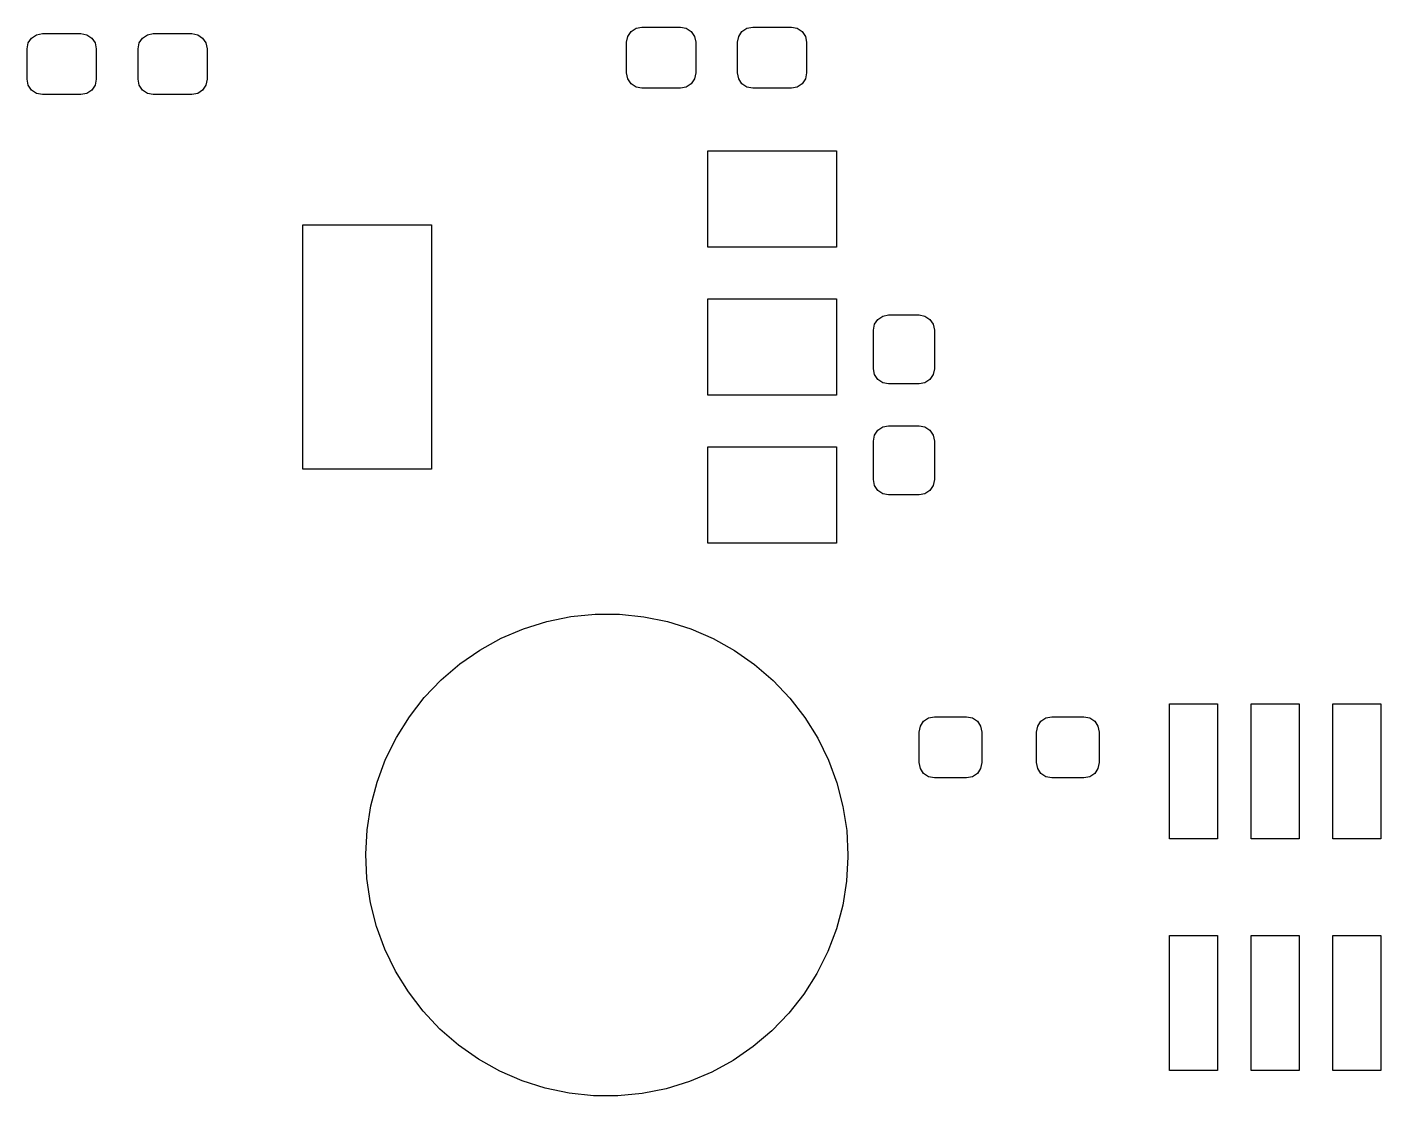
# Model space of a CAD drawing. Extents: x 116.2 to 159.4, y -138 to -93.2.
# Drawn here: x 116.21 to 137.27, y -132.45 to -115.83 of the extents above; entities that cross this region are included whole.
import ezdxf

# ---------------------------------------------------------------- set-up
doc = ezdxf.new("R2010")
doc.units = 0
doc.layers.add('BLACK', color=7, linetype='CONTINUOUS')

msp = doc.modelspace()

# ---------------------------------------------------------------- linework, layer by layer
at = {"layer": 'BLACK', "linetype": 'CONTINUOUS'}
for p, q in [((116.231, -116.072), (116.282, -115.995)), ((116.282, -115.995), (116.359, -115.943)), ((116.359, -115.943), (116.45, -115.925)), ((116.45, -115.925), (117.05, -115.925)), ((117.05, -115.925), (117.141, -115.943)), ((117.141, -115.943), (117.218, -115.995)), ((117.218, -115.995), (117.269, -116.072)), ((117.956, -116.072), (118.007, -115.995)), ((118.007, -115.995), (118.084, -115.943)), ((118.084, -115.943), (118.175, -115.925)), ((118.175, -115.925), (118.775, -115.925)), ((118.775, -115.925), (118.866, -115.943)), ((118.866, -115.943), (118.943, -115.995)), ((118.943, -115.995), (118.994, -116.072)), ((125.537, -116.062), (125.556, -115.972)), ((125.556, -115.972), (125.607, -115.895)), ((125.607, -115.895), (125.684, -115.843)), ((125.684, -115.843), (125.775, -115.825)), ((125.775, -115.825), (126.375, -115.825)), ((126.375, -115.825), (126.466, -115.843)), ((126.466, -115.843), (126.543, -115.895)), ((126.543, -115.895), (126.594, -115.972)), ((126.594, -115.972), (126.612, -116.062)), ((127.262, -116.062), (127.281, -115.972)), ((127.281, -115.972), (127.332, -115.895)), ((127.332, -115.895), (127.409, -115.843)), ((127.409, -115.843), (127.5, -115.825)), ((127.5, -115.825), (128.1, -115.825)), ((128.1, -115.825), (128.191, -115.843)), ((128.191, -115.843), (128.268, -115.895)), ((128.268, -115.895), (128.319, -115.972)), ((128.319, -115.972), (128.337, -116.062)), ((116.212, -116.162), (116.231, -116.072)), ((116.212, -116.637), (116.212, -116.162)), ((117.269, -116.072), (117.287, -116.162)), ((117.287, -116.162), (117.287, -116.637)), ((117.938, -116.162), (117.956, -116.072)), ((117.938, -116.637), (117.938, -116.162)), ((118.994, -116.072), (119.012, -116.162)), ((119.012, -116.162), (119.012, -116.637)), ((125.537, -116.537), (125.537, -116.062)), ((126.612, -116.062), (126.612, -116.537)), ((127.262, -116.537), (127.262, -116.062)), ((128.337, -116.062), (128.337, -116.537)), ((116.231, -116.728), (116.212, -116.637)), ((117.287, -116.637), (117.269, -116.728)), ((117.956, -116.728), (117.938, -116.637)), ((119.012, -116.637), (118.994, -116.728)), ((125.556, -116.628), (125.537, -116.537)), ((125.607, -116.705), (125.556, -116.628)), ((126.594, -116.628), (126.543, -116.705)), ((126.612, -116.537), (126.594, -116.628)), ((127.281, -116.628), (127.262, -116.537)), ((127.332, -116.705), (127.281, -116.628)), ((128.319, -116.628), (128.268, -116.705)), ((128.337, -116.537), (128.319, -116.628)), ((116.282, -116.805), (116.231, -116.728)), ((116.359, -116.857), (116.282, -116.805)), ((116.45, -116.875), (116.359, -116.857)), ((117.141, -116.857), (117.05, -116.875)), ((117.218, -116.805), (117.141, -116.857)), ((117.269, -116.728), (117.218, -116.805)), ((118.007, -116.805), (117.956, -116.728)), ((118.084, -116.857), (118.007, -116.805)), ((118.175, -116.875), (118.084, -116.857)), ((118.866, -116.857), (118.775, -116.875)), ((118.943, -116.805), (118.866, -116.857)), ((118.994, -116.728), (118.943, -116.805)), ((125.684, -116.757), (125.607, -116.705)), ((125.775, -116.775), (125.684, -116.757)), ((126.375, -116.775), (125.775, -116.775)), ((126.466, -116.757), (126.375, -116.775)), ((126.543, -116.705), (126.466, -116.757)), ((127.409, -116.757), (127.332, -116.705)), ((127.5, -116.775), (127.409, -116.757)), ((128.1, -116.775), (127.5, -116.775)), ((128.191, -116.757), (128.1, -116.775)), ((128.268, -116.705), (128.191, -116.757)), ((117.05, -116.875), (116.45, -116.875)), ((118.775, -116.875), (118.175, -116.875)), ((126.8, -119.25), (126.8, -117.75)), ((126.8, -117.75), (128.8, -117.75)), ((128.8, -117.75), (128.8, -119.25)), ((120.5, -122.7), (120.5, -118.9)), ((120.5, -118.9), (122.5, -118.9)), ((122.5, -118.9), (122.5, -122.7)), ((128.8, -119.25), (126.8, -119.25)), ((126.8, -121.55), (126.8, -120.05)), ((126.8, -120.05), (128.8, -120.05)), ((128.8, -120.05), (128.8, -121.55)), ((129.375, -120.537), (129.393, -120.447)), ((129.393, -120.447), (129.445, -120.37)), ((129.445, -120.37), (129.522, -120.318)), ((129.522, -120.318), (129.612, -120.3)), ((129.612, -120.3), (130.088, -120.3)), ((130.088, -120.3), (130.178, -120.318)), ((130.178, -120.318), (130.255, -120.37)), ((130.255, -120.37), (130.307, -120.447)), ((130.307, -120.447), (130.325, -120.537)), ((129.375, -121.137), (129.375, -120.537)), ((130.325, -120.537), (130.325, -121.137)), ((129.393, -121.228), (129.375, -121.137)), ((129.445, -121.305), (129.393, -121.228)), ((130.307, -121.228), (130.255, -121.305)), ((130.325, -121.137), (130.307, -121.228)), ((129.522, -121.357), (129.445, -121.305)), ((129.612, -121.375), (129.522, -121.357)), ((130.088, -121.375), (129.612, -121.375)), ((130.178, -121.357), (130.088, -121.375)), ((130.255, -121.305), (130.178, -121.357)), ((128.8, -121.55), (126.8, -121.55)), ((129.393, -122.172), (129.445, -122.095)), ((129.445, -122.095), (129.522, -122.043)), ((129.522, -122.043), (129.612, -122.025)), ((129.612, -122.025), (130.088, -122.025)), ((130.088, -122.025), (130.178, -122.043)), ((130.178, -122.043), (130.255, -122.095)), ((130.255, -122.095), (130.307, -122.172)), ((129.375, -122.262), (129.393, -122.172)), ((129.375, -122.862), (129.375, -122.262)), ((130.307, -122.172), (130.325, -122.262)), ((130.325, -122.262), (130.325, -122.862)), ((126.8, -123.85), (126.8, -122.35)), ((126.8, -122.35), (128.8, -122.35)), ((128.8, -122.35), (128.8, -123.85)), ((122.5, -122.7), (120.5, -122.7)), ((129.393, -122.953), (129.375, -122.862)), ((129.445, -123.03), (129.393, -122.953)), ((130.307, -122.953), (130.255, -123.03)), ((130.325, -122.862), (130.307, -122.953)), ((129.522, -123.082), (129.445, -123.03)), ((129.612, -123.1), (129.522, -123.082)), ((130.088, -123.1), (129.612, -123.1)), ((130.178, -123.082), (130.088, -123.1)), ((130.255, -123.03), (130.178, -123.082)), ((128.8, -123.85), (126.8, -123.85)), ((123.935, -125.181), (124.297, -125.068)), ((124.297, -125.068), (124.669, -124.992)), ((124.669, -124.992), (125.047, -124.954)), ((125.047, -124.954), (125.426, -124.955)), ((125.426, -124.955), (125.804, -124.994)), ((125.804, -124.994), (126.175, -125.071)), ((126.175, -125.071), (126.537, -125.185)), ((123.586, -125.33), (123.935, -125.181)), ((126.537, -125.185), (126.886, -125.335)), ((123.254, -125.513), (123.586, -125.33)), ((126.886, -125.335), (127.217, -125.52)), ((122.942, -125.729), (123.254, -125.513)), ((127.217, -125.52), (127.528, -125.737)), ((122.653, -125.975), (122.942, -125.729)), ((127.528, -125.737), (127.816, -125.984)), ((122.391, -126.25), (122.653, -125.975)), ((127.816, -125.984), (128.077, -126.26)), ((122.158, -126.549), (122.391, -126.25)), ((128.077, -126.26), (128.309, -126.56)), ((121.956, -126.871), (122.158, -126.549)), ((130.234, -126.568), (130.325, -126.55)), ((130.325, -126.55), (130.825, -126.55)), ((130.825, -126.55), (130.916, -126.568)), ((132.059, -126.568), (132.15, -126.55)), ((132.15, -126.55), (132.65, -126.55)), ((132.65, -126.55), (132.741, -126.568)), ((133.98, -128.45), (133.98, -126.35)), ((133.98, -126.35), (134.73, -126.35)), ((134.73, -126.35), (134.73, -128.45)), ((135.25, -128.45), (135.25, -126.35)), ((135.25, -126.35), (136, -126.35)), ((136, -126.35), (136, -128.45)), ((136.52, -128.45), (136.52, -126.35)), ((136.52, -126.35), (137.27, -126.35)), ((137.27, -126.35), (137.27, -128.45)), ((128.309, -126.56), (128.51, -126.882)), ((130.088, -126.787), (130.106, -126.697)), ((130.106, -126.697), (130.157, -126.62)), ((130.157, -126.62), (130.234, -126.568)), ((130.916, -126.568), (130.993, -126.62)), ((130.993, -126.62), (131.044, -126.697)), ((131.044, -126.697), (131.062, -126.787)), ((131.912, -126.787), (131.931, -126.697)), ((131.931, -126.697), (131.982, -126.62)), ((131.982, -126.62), (132.059, -126.568)), ((132.741, -126.568), (132.818, -126.62)), ((132.818, -126.62), (132.869, -126.697)), ((132.869, -126.697), (132.887, -126.787)), ((121.788, -127.211), (121.956, -126.871)), ((128.51, -126.882), (128.677, -127.223)), ((130.088, -127.262), (130.088, -126.787)), ((131.062, -126.787), (131.062, -127.262)), ((131.912, -127.262), (131.912, -126.787)), ((132.887, -126.787), (132.887, -127.262)), ((121.655, -127.566), (121.788, -127.211)), ((128.677, -127.223), (128.808, -127.579)), ((130.106, -127.353), (130.088, -127.262)), ((130.157, -127.43), (130.106, -127.353)), ((131.044, -127.353), (130.993, -127.43)), ((131.062, -127.262), (131.044, -127.353)), ((131.931, -127.353), (131.912, -127.262)), ((131.982, -127.43), (131.931, -127.353)), ((132.869, -127.353), (132.818, -127.43)), ((132.887, -127.262), (132.869, -127.353)), ((121.559, -127.933), (121.655, -127.566)), ((128.808, -127.579), (128.903, -127.946)), ((130.234, -127.482), (130.157, -127.43)), ((130.325, -127.5), (130.234, -127.482)), ((130.825, -127.5), (130.325, -127.5)), ((130.916, -127.482), (130.825, -127.5)), ((130.993, -127.43), (130.916, -127.482)), ((132.059, -127.482), (131.982, -127.43)), ((132.15, -127.5), (132.059, -127.482)), ((132.65, -127.5), (132.15, -127.5)), ((132.741, -127.482), (132.65, -127.5)), ((132.818, -127.43), (132.741, -127.482)), ((121.5, -128.308), (121.559, -127.933)), ((128.903, -127.946), (128.961, -128.321)), ((121.48, -128.687), (121.5, -128.308)), ((128.961, -128.321), (128.98, -128.7)), ((134.73, -128.45), (133.98, -128.45)), ((136, -128.45), (135.25, -128.45)), ((137.27, -128.45), (136.52, -128.45)), ((121.498, -129.066), (121.48, -128.687)), ((128.98, -128.726), (128.958, -129.105)), ((128.98, -128.7), (128.98, -128.726)), ((121.554, -129.441), (121.498, -129.066)), ((128.958, -129.105), (128.898, -129.48)), ((121.648, -129.809), (121.554, -129.441)), ((128.898, -129.48), (128.8, -129.846)), ((121.778, -130.165), (121.648, -129.809)), ((128.8, -129.846), (128.666, -130.201)), ((133.98, -132.05), (133.98, -129.95)), ((133.98, -129.95), (134.73, -129.95)), ((134.73, -129.95), (134.73, -132.05)), ((135.25, -132.05), (135.25, -129.95)), ((135.25, -129.95), (136, -129.95)), ((136, -129.95), (136, -132.05)), ((136.52, -132.05), (136.52, -129.95)), ((136.52, -129.95), (137.27, -129.95)), ((137.27, -129.95), (137.27, -132.05)), ((121.944, -130.507), (121.778, -130.165)), ((128.666, -130.201), (128.497, -130.541)), ((122.143, -130.829), (121.944, -130.507)), ((128.497, -130.541), (128.294, -130.862)), ((122.374, -131.13), (122.143, -130.829)), ((128.294, -130.862), (128.06, -131.16)), ((122.634, -131.407), (122.374, -131.13)), ((128.06, -131.16), (127.797, -131.434)), ((122.921, -131.655), (122.634, -131.407)), ((127.797, -131.434), (127.508, -131.679)), ((123.232, -131.873), (122.921, -131.655)), ((127.508, -131.679), (127.195, -131.894)), ((123.563, -132.059), (123.232, -131.873)), ((127.195, -131.894), (126.862, -132.076)), ((123.911, -132.21), (123.563, -132.059)), ((124.272, -132.326), (123.911, -132.21)), ((126.513, -132.224), (126.15, -132.335)), ((126.862, -132.076), (126.513, -132.224)), ((134.73, -132.05), (133.98, -132.05)), ((136, -132.05), (135.25, -132.05)), ((137.27, -132.05), (136.52, -132.05)), ((124.643, -132.404), (124.272, -132.326)), ((125.021, -132.444), (124.643, -132.404)), ((125.4, -132.446), (125.021, -132.444)), ((125.778, -132.41), (125.4, -132.446)), ((126.15, -132.335), (125.778, -132.41))]:
    msp.add_line(p, q, dxfattribs=at)

doc.saveas('drawing.dxf')
